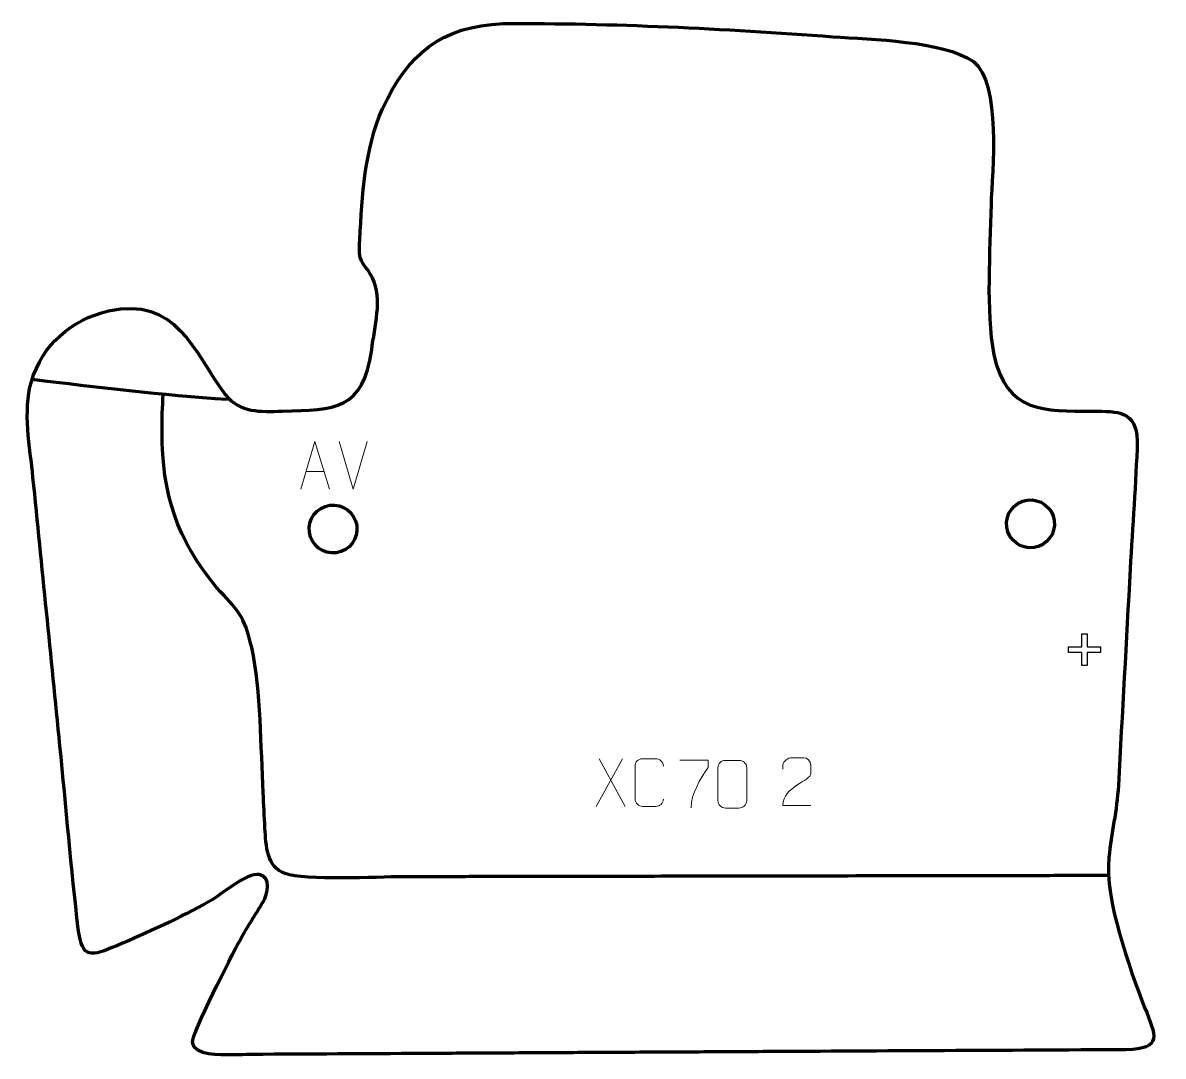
# Model space of a CAD drawing. Header units: millimetres. Extents: x 1217 to 1814, y 205 to 747.
import ezdxf

# ---------------------------------------------------------------- set-up
doc = ezdxf.new("R2010")
doc.units = ezdxf.units.MM
doc.header["$MEASUREMENT"] = 0
doc.layers.add('layer 1', color=7, linetype='Continuous')
doc.layers.add('layer 2', color=7, linetype='Continuous')

msp = doc.modelspace()

# ---------------------------------------------------------------- linework, layer by layer
at = {"layer": 'layer 1', "color": 142, "lineweight": 158}
msp.add_open_spline([(1324.2373, 549.1604), (1290.0049, 551.4608), (1256.0553, 555.5447), (1222.0067, 559.6409)], degree=3, dxfattribs=at)
msp.add_open_spline([(1785.6773, 299.7462), (1779.9454, 299.7364), (1774.2137, 299.7266), (1768.4819, 299.7167), (1768.4819, 299.7167), (1756.3814, 299.696), (1744.2809, 299.6753), (1732.1805, 299.6545), (1732.1805, 299.6545), (1719.7616, 299.6333), (1707.3427, 299.612), (1694.9238, 299.5907), (1694.9238, 299.5907), (1650.6616, 299.5148), (1606.3993, 299.439), (1562.1371, 299.3632), (1562.1371, 299.3632), (1543.3495, 299.331), (1524.562, 299.2988), (1505.7744, 299.2666), (1505.7744, 299.2666), (1493.0371, 299.2448), (1480.2997, 299.223), (1467.5624, 299.2012), (1467.5624, 299.2012), (1456.4173, 299.1821), (1445.272, 299.1629), (1434.1269, 299.1438), (1434.1269, 299.1438), (1428.0767, 299.1334), (1422.0264, 299.1231), (1415.9762, 299.1127), (1415.9762, 299.1127), (1402.8807, 299.0233), (1364.8085, 296.9594), (1354.537, 300.7439), (1354.537, 300.7439), (1344.4714, 304.4525), (1344.5632, 315.4855), (1343.9288, 324.5478), (1343.9288, 324.5478), (1343.4968, 330.719), (1343.3564, 336.9186), (1343.0153, 343.0989), (1343.0153, 343.0989), (1341.6772, 367.3316), (1341.9191, 395.7791), (1336.9634, 419.276), (1336.9634, 419.276), (1333.1143, 436.1993), (1329.5815, 438.8828), (1318.5601, 450.7342), (1318.5601, 450.7342), (1297.8736, 475.622), (1289.9389, 499.9425), (1290.0532, 532.1188), (1290.0532, 532.1188), (1290.0758, 538.4549), (1290.1146, 545.5964), (1290.6728, 551.8966)], degree=3, knots=[0, 0, 0, 0, 0.0625, 0.0625, 0.0625, 0.0625, 0.125, 0.125, 0.125, 0.125, 0.1875, 0.1875, 0.1875, 0.1875, 0.25, 0.25, 0.25, 0.25, 0.3125, 0.3125, 0.3125, 0.3125, 0.375, 0.375, 0.375, 0.375, 0.4375, 0.4375, 0.4375, 0.4375, 0.5, 0.5, 0.5, 0.5, 0.5625, 0.5625, 0.5625, 0.5625, 0.625, 0.625, 0.625, 0.625, 0.6875, 0.6875, 0.6875, 0.6875, 0.75, 0.75, 0.75, 0.75, 0.8125, 0.8125, 0.8125, 0.8125, 0.875, 0.875, 0.875, 0.875, 1, 1, 1, 1], dxfattribs=at)
at = {"layer": 'layer 1', "color": 142, "lineweight": 200}
for points in [[(1732.5005, 482.3244), (1733.4609, 475.4631), (1739.8017, 470.6796), (1746.6629, 471.64), (1746.6629, 471.64), (1753.5241, 472.6004), (1758.3077, 478.9412), (1757.3473, 485.8024), (1757.3473, 485.8024), (1756.3868, 492.6637), (1750.0461, 497.4472), (1743.1849, 496.4868), (1743.1849, 496.4868), (1736.3237, 495.5263), (1731.5401, 489.1856), (1732.5005, 482.3244)], [(1367.1707, 479.6243), (1368.1312, 472.7631), (1374.4719, 467.9795), (1381.3331, 468.94), (1381.3331, 468.94), (1388.1943, 469.9004), (1392.9779, 476.2411), (1392.0175, 483.1024), (1392.0175, 483.1024), (1391.0571, 489.9636), (1384.7163, 494.7472), (1377.8551, 493.7867), (1377.8551, 493.7867), (1370.9939, 492.8263), (1366.2103, 486.4856), (1367.1707, 479.6243)]]:
    msp.add_open_spline(points, degree=3, knots=[0, 0, 0, 0, 0.2, 0.2, 0.2, 0.2, 0.4, 0.4, 0.4, 0.4, 0.6, 0.6, 0.6, 0.6, 1, 1, 1, 1], dxfattribs=at)
at = {"layer": 'layer 1', "color": 142}
msp.add_open_spline([(1774.6912, 409.8083), (1774.6912, 409.8083), (1774.6912, 416.7228), (1774.6912, 416.7228), (1774.6912, 416.7228), (1774.6912, 416.7228), (1781.5703, 416.7228), (1781.5703, 416.7228), (1781.5703, 416.7228), (1781.5703, 416.7228), (1781.5703, 419.6156), (1781.5703, 419.6156), (1781.5703, 419.6156), (1781.5703, 419.6156), (1774.6912, 419.6156), (1774.6912, 419.6156), (1774.6912, 419.6156), (1774.6912, 419.6156), (1774.6912, 426.4947), (1774.6912, 426.4947), (1774.6912, 426.4947), (1774.6912, 426.4947), (1771.7631, 426.4947), (1771.7631, 426.4947), (1771.7631, 426.4947), (1771.7631, 426.4947), (1771.7631, 419.6156), (1771.7631, 419.6156), (1771.7631, 419.6156), (1771.7631, 419.6156), (1764.8839, 419.6156), (1764.8839, 419.6156), (1764.8839, 419.6156), (1764.8839, 419.6156), (1764.8839, 416.7228), (1764.8839, 416.7228), (1764.8839, 416.7228), (1764.8839, 416.7228), (1771.7631, 416.7228), (1771.7631, 416.7228), (1771.7631, 416.7228), (1771.7631, 416.7228), (1771.7631, 409.8083), (1771.7631, 409.8083), (1771.7631, 409.8083), (1771.7631, 409.8083), (1774.6912, 409.8083), (1774.6912, 409.8083)], degree=3, knots=[0, 0, 0, 0, 0.07692308, 0.07692308, 0.07692308, 0.07692308, 0.15384615, 0.15384615, 0.15384615, 0.15384615, 0.23076923, 0.23076923, 0.23076923, 0.23076923, 0.30769231, 0.30769231, 0.30769231, 0.30769231, 0.38461538, 0.38461538, 0.38461538, 0.38461538, 0.46153846, 0.46153846, 0.46153846, 0.46153846, 0.53846154, 0.53846154, 0.53846154, 0.53846154, 0.61538462, 0.61538462, 0.61538462, 0.61538462, 0.69230769, 0.69230769, 0.69230769, 0.69230769, 0.76923077, 0.76923077, 0.76923077, 0.76923077, 0.84615385, 0.84615385, 0.84615385, 0.84615385, 1, 1, 1, 1], dxfattribs=at)
at = {"layer": 'layer 2', "color": 242, "lineweight": 158}
msp.add_open_spline([(1566.6536, 207.2643), (1579.396, 207.3333), (1592.1383, 207.4024), (1604.8807, 207.4714), (1604.8807, 207.4714), (1668.2421, 207.8148), (1731.6051, 208.132), (1794.9662, 208.4881), (1794.9662, 208.4881), (1814.4337, 208.8305), (1810.5207, 215.9792), (1804.7221, 230.6185), (1804.7221, 230.6185), (1796.6368, 251.7209), (1783.7859, 286.9036), (1785.9673, 309.1979), (1785.9673, 309.1979), (1787.2291, 322.0955), (1790.2056, 333.6371), (1790.9401, 346.9512), (1790.9401, 346.9512), (1793.0278, 384.7967), (1795.0835, 422.6449), (1797.1566, 460.4913), (1797.1566, 460.4913), (1798.3796, 482.704), (1800.1125, 505.3678), (1800.8741, 527.5417), (1800.8741, 527.5417), (1800.1453, 543.4345), (1790.8949, 542.9636), (1777.5385, 543.1654), (1777.5385, 543.1654), (1751.9436, 542.9955), (1732.2472, 542.4379), (1725.7451, 572.5429), (1725.7451, 572.5429), (1721.3349, 596.4725), (1723.8512, 626.6449), (1724.2461, 651.3262), (1724.2461, 651.3262), (1724.8861, 668.874), (1729.6747, 714.7331), (1715.0756, 726.4069), (1715.0756, 726.4069), (1698.4805, 737.3328), (1661.7355, 737.7522), (1641.4373, 739.3385), (1641.4373, 739.3385), (1583.7547, 743.5152), (1526.5527, 746.6151), (1468.6853, 746.2025), (1468.6853, 746.2025), (1435.9513, 744.6596), (1419.19, 730.6563), (1405.4696, 701.5748), (1405.4696, 701.5748), (1396.154, 680.088), (1394.8157, 656.1514), (1393.5965, 633.0354), (1393.5965, 633.0354), (1392.9814, 619.9872), (1394.2127, 623.0796), (1400.3265, 613.0058), (1400.3265, 613.0058), (1405.6368, 601.404), (1401.2568, 587.5222), (1399.8642, 575.216), (1399.8642, 575.216), (1395.0812, 543.6384), (1381.1193, 543.8595), (1352.9109, 543.0637), (1352.9109, 543.0637), (1341.3941, 542.8549), (1331.0988, 542.0942), (1323.2548, 551.6202), (1323.2548, 551.6202), (1306.3727, 574.7551), (1297.3823, 603.4121), (1261.8898, 595.6948), (1261.8898, 595.6948), (1242.2817, 590.7152), (1227.4219, 578.2069), (1221.551, 558.4691), (1221.551, 558.4691), (1217.0797, 543.4363), (1220.8512, 523.9247), (1222.4165, 508.3503), (1222.4165, 508.3503), (1227.1272, 461.4818), (1231.8451, 414.614), (1236.5594, 367.7459), (1236.5594, 367.7459), (1239.7525, 335.8327), (1242.3217, 303.4329), (1246.1621, 271.6409), (1246.1621, 271.6409), (1248.1149, 255.4753), (1253.087, 257.5472), (1266.3487, 262.987), (1266.3487, 262.987), (1282.4074, 269.7858), (1299.5766, 277.6647), (1314.771, 286.1835), (1314.771, 286.1835), (1320.5745, 289.4374), (1334.7331, 301.6121), (1340.906, 300.2442), (1340.906, 300.2442), (1347.3985, 298.8055), (1345.3916, 290.2556), (1342.9555, 286.0254), (1342.9555, 286.0254), (1338.8083, 278.9179), (1334.5059, 272.6304), (1330.5093, 265.2573), (1330.5093, 265.2573), (1326.7261, 258.1671), (1305.4601, 216.8085), (1306.0134, 212.213), (1306.0134, 212.213), (1306.8711, 205.0896), (1320.6901, 205.8584), (1326.1134, 205.8278), (1326.1134, 205.8278), (1331.4929, 205.7975), (1336.8788, 205.9898), (1342.2597, 206.0461), (1342.2597, 206.0461), (1342.2597, 206.0461), (1343.0255, 206.0525), (1343.0255, 206.0525), (1343.0255, 206.0525), (1372.6515, 206.2129), (1402.2774, 206.3736), (1431.9034, 206.5341), (1431.9034, 206.5341), (1437.3189, 206.5635), (1442.7344, 206.5928), (1448.1499, 206.6222), (1448.1499, 206.6222), (1460.8922, 206.6912), (1473.6346, 206.7603), (1486.3769, 206.8293), (1486.3769, 206.8293), (1492.7481, 206.8638), (1499.1193, 206.8984), (1505.4904, 206.9328), (1505.4904, 206.9328), (1511.8616, 206.9674), (1518.2328, 207.0019), (1524.6039, 207.0365), (1524.6039, 207.0365), (1538.6205, 207.1124), (1552.637, 207.1884), (1566.6536, 207.2643)], degree=3, knots=[0, 0, 0, 0, 0.025, 0.025, 0.025, 0.025, 0.05, 0.05, 0.05, 0.05, 0.075, 0.075, 0.075, 0.075, 0.1, 0.1, 0.1, 0.1, 0.125, 0.125, 0.125, 0.125, 0.15, 0.15, 0.15, 0.15, 0.175, 0.175, 0.175, 0.175, 0.2, 0.2, 0.2, 0.2, 0.225, 0.225, 0.225, 0.225, 0.25, 0.25, 0.25, 0.25, 0.275, 0.275, 0.275, 0.275, 0.3, 0.3, 0.3, 0.3, 0.325, 0.325, 0.325, 0.325, 0.35, 0.35, 0.35, 0.35, 0.375, 0.375, 0.375, 0.375, 0.4, 0.4, 0.4, 0.4, 0.425, 0.425, 0.425, 0.425, 0.45, 0.45, 0.45, 0.45, 0.475, 0.475, 0.475, 0.475, 0.5, 0.5, 0.5, 0.5, 0.525, 0.525, 0.525, 0.525, 0.55, 0.55, 0.55, 0.55, 0.575, 0.575, 0.575, 0.575, 0.6, 0.6, 0.6, 0.6, 0.625, 0.625, 0.625, 0.625, 0.65, 0.65, 0.65, 0.65, 0.675, 0.675, 0.675, 0.675, 0.7, 0.7, 0.7, 0.7, 0.725, 0.725, 0.725, 0.725, 0.75, 0.75, 0.75, 0.75, 0.775, 0.775, 0.775, 0.775, 0.8, 0.8, 0.8, 0.8, 0.825, 0.825, 0.825, 0.825, 0.85, 0.85, 0.85, 0.85, 0.875, 0.875, 0.875, 0.875, 0.9, 0.9, 0.9, 0.9, 0.925, 0.925, 0.925, 0.925, 0.95, 0.95, 0.95, 0.95, 1, 1, 1, 1], dxfattribs=at)
at = {"layer": 'layer 2', "color": 250, "lineweight": 9}
for points, knots in [([(1362.7104, 502.2453), (1362.7104, 502.2453), (1370.0814, 527.1988), (1370.0814, 527.1988), (1370.0814, 527.1988), (1370.0814, 527.1988), (1377.6513, 502.2453), (1377.6513, 502.2453)], [0, 0, 0, 0, 0.33333333, 0.33333333, 0.33333333, 0.33333333, 1, 1, 1, 1]), ([(1552.6222, 339.807), (1552.4824, 337.4836), (1550.8052, 336.004), (1548.6575, 335.9932), (1548.6575, 335.9932), (1546.3256, 335.9936), (1543.9937, 335.9936), (1541.6622, 335.9932), (1541.6622, 335.9932), (1539.7372, 335.8878), (1537.7651, 337.7723), (1537.7763, 339.7896), (1537.7763, 339.7896), (1537.7767, 345.5597), (1537.7767, 351.3294), (1537.7763, 357.0987), (1537.7763, 357.0987), (1537.7805, 359.2368), (1539.5272, 360.956), (1541.6796, 360.9425), (1541.6796, 360.9425), (1544.0053, 360.9425), (1546.3314, 360.9425), (1548.6575, 360.9425), (1548.6575, 360.9425), (1550.6041, 360.978), (1552.5955, 359.4865), (1552.6222, 357.0489)], [0, 0, 0, 0, 0.125, 0.125, 0.125, 0.125, 0.25, 0.25, 0.25, 0.25, 0.375, 0.375, 0.375, 0.375, 0.5, 0.5, 0.5, 0.5, 0.625, 0.625, 0.625, 0.625, 0.75, 0.75, 0.75, 0.75, 1, 1, 1, 1]), ([(1561.2067, 360.156), (1561.2067, 360.156), (1576.0228, 360.156), (1576.0228, 360.156), (1576.0228, 360.156), (1576.0225, 358.9064), (1576.0225, 357.6568), (1576.0228, 356.407), (1576.0228, 356.407), (1572.0284, 350.4099), (1567.1132, 342.5763), (1567.1132, 335.1975)], [0, 0, 0, 0, 0.25, 0.25, 0.25, 0.25, 0.5, 0.5, 0.5, 0.5, 1, 1, 1, 1]), ([(1585.1341, 360.123), (1587.5002, 360.123), (1589.8667, 360.123), (1592.2332, 360.123), (1592.2332, 360.123), (1594.2137, 360.1586), (1596.2397, 358.6643), (1596.2668, 356.2222), (1596.2668, 356.2222), (1596.2664, 350.4648), (1596.2664, 344.707), (1596.2668, 338.9488), (1596.2668, 338.9488), (1596.1247, 336.6212), (1594.4183, 335.1389), (1592.2332, 335.1281), (1592.2332, 335.1281), (1589.8608, 335.1285), (1587.4884, 335.1285), (1585.1164, 335.1281), (1585.1164, 335.1281), (1583.1579, 335.0225), (1581.1515, 336.9104), (1581.1629, 338.9314), (1581.1629, 338.9314), (1581.1633, 344.712), (1581.1633, 350.4923), (1581.1629, 356.2721), (1581.1629, 356.2721), (1581.1672, 358.4141), (1582.9443, 360.1366), (1585.1341, 360.123)], [0, 0, 0, 0, 0.11111111, 0.11111111, 0.11111111, 0.11111111, 0.22222222, 0.22222222, 0.22222222, 0.22222222, 0.33333333, 0.33333333, 0.33333333, 0.33333333, 0.44444444, 0.44444444, 0.44444444, 0.44444444, 0.55555556, 0.55555556, 0.55555556, 0.55555556, 0.66666667, 0.66666667, 0.66666667, 0.66666667, 0.77777778, 0.77777778, 0.77777778, 0.77777778, 1, 1, 1, 1]), ([(1629.9287, 336.5204), (1625.0143, 336.5207), (1620.0999, 336.5207), (1615.1858, 336.5204), (1615.1858, 336.5204), (1615.1858, 346.4527), (1629.8368, 349.0939), (1629.9287, 353.4042), (1629.9287, 353.4042), (1629.9284, 354.8283), (1629.9284, 356.252), (1629.9287, 357.6753), (1629.9287, 357.6753), (1629.9118, 359.7524), (1627.789, 361.4772), (1626.118, 361.4945), (1626.118, 361.4945), (1624.0448, 361.4941), (1621.9719, 361.4941), (1619.8995, 361.4945), (1619.8995, 361.4945), (1618.0774, 361.511), (1615.2527, 359.7189), (1615.1858, 357.6253), (1615.1858, 357.6253), (1615.1858, 357.6253), (1615.1858, 355.5705), (1615.1858, 355.5705)], [0, 0, 0, 0, 0.125, 0.125, 0.125, 0.125, 0.25, 0.25, 0.25, 0.25, 0.375, 0.375, 0.375, 0.375, 0.5, 0.5, 0.5, 0.5, 0.625, 0.625, 0.625, 0.625, 0.75, 0.75, 0.75, 0.75, 1, 1, 1, 1])]:
    msp.add_open_spline(points, degree=3, knots=knots, dxfattribs=at)
for points in [[(1390.0699, 502.238), (1390.0699, 502.238), (1382.7481, 527.1916), (1382.7481, 527.1916)], [(1397.3918, 527.1916), (1397.3918, 527.1916), (1390.07, 502.238), (1390.07, 502.238)], [(1365.433, 511.4947), (1365.433, 511.4947), (1374.9287, 511.4947), (1374.9287, 511.4947)], [(1531.1923, 360.921), (1531.1923, 360.921), (1517.4517, 336.0252), (1517.4517, 336.0252)], [(1518.9063, 360.921), (1518.9063, 360.921), (1532.6469, 335.9675), (1532.6469, 335.9675)]]:
    msp.add_open_spline(points, degree=3, dxfattribs=at)

doc.saveas('drawing.dxf')
